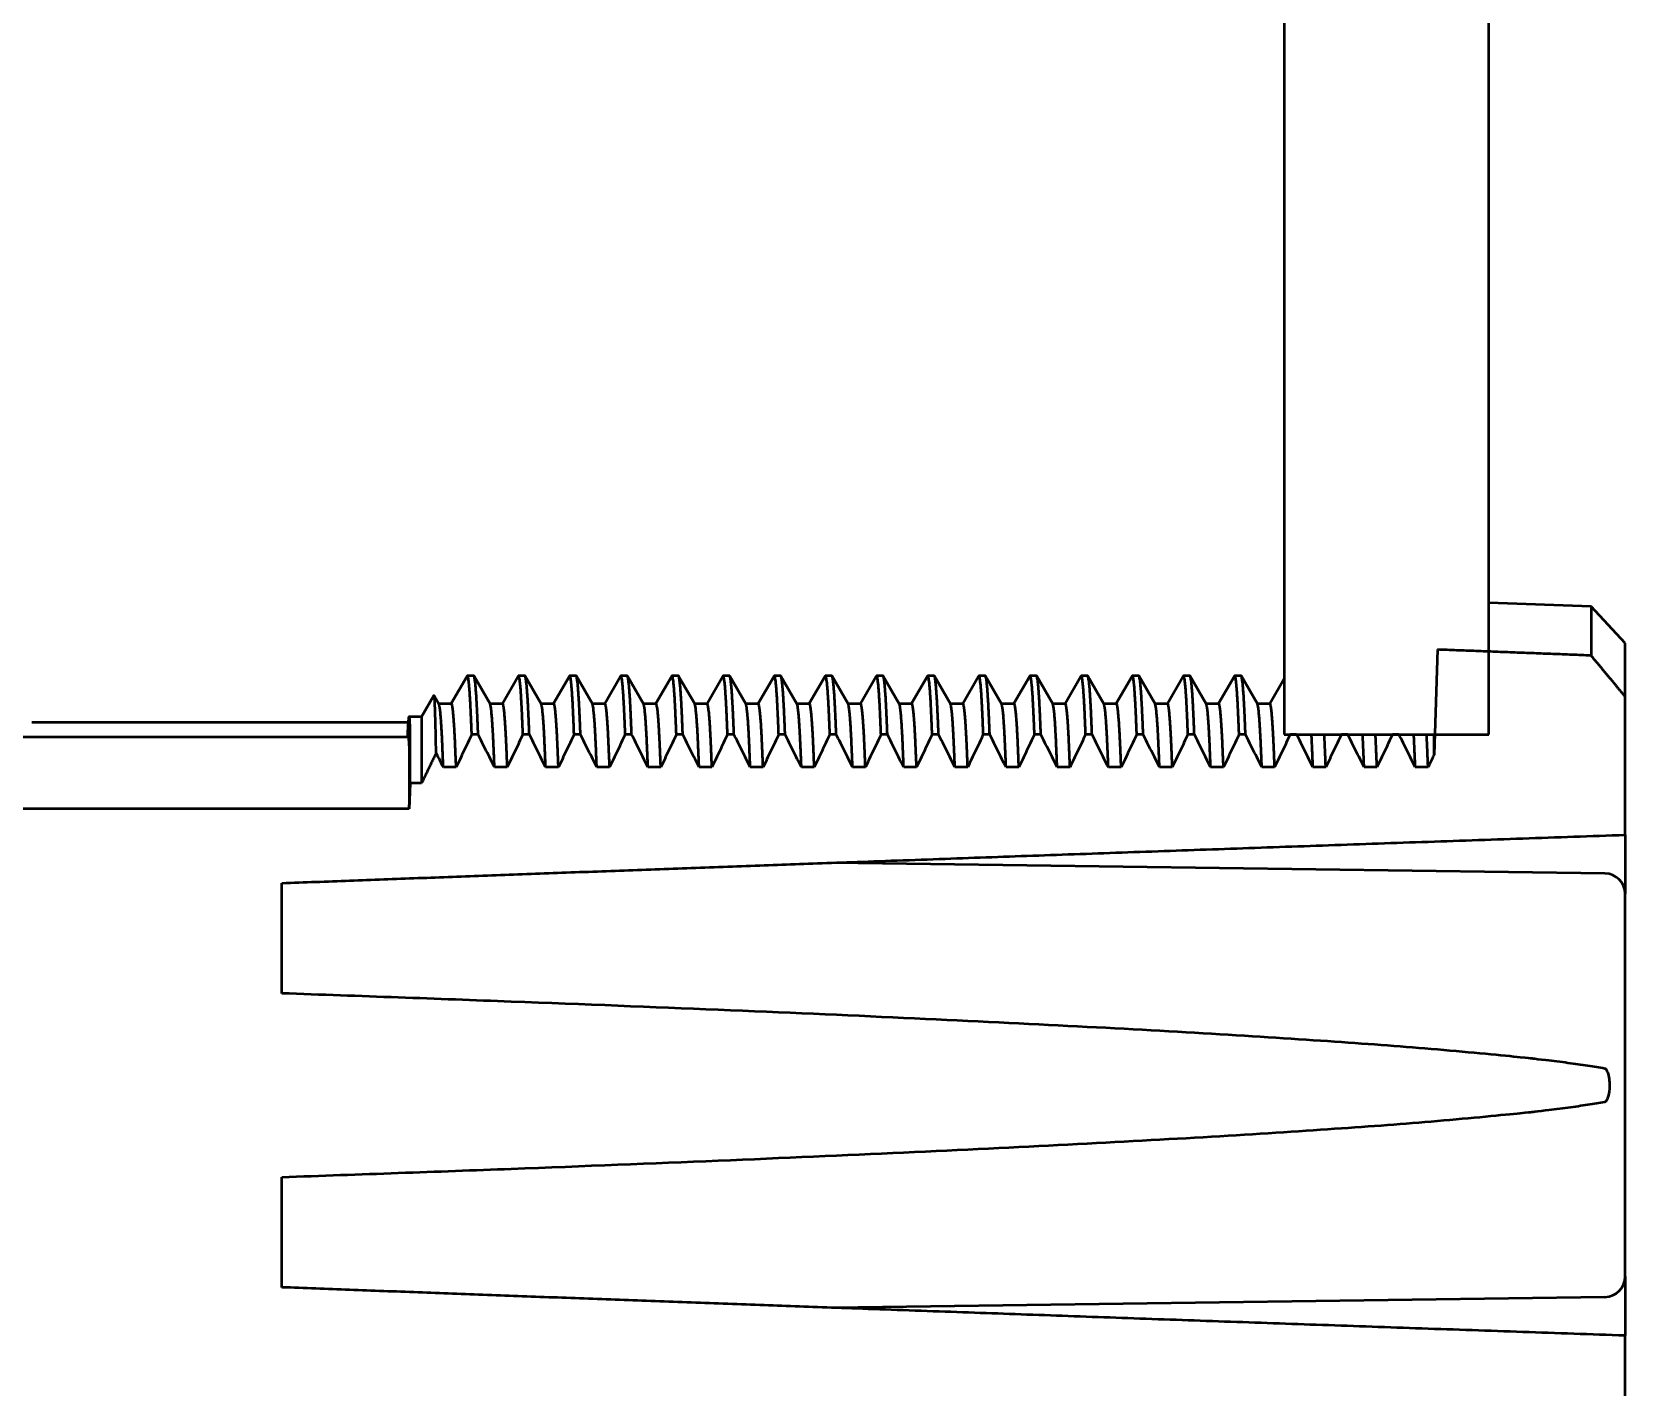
# Model space of a CAD drawing. Header units: millimetres. Extents: x -106 to 841, y -50 to 594.
# Drawn here: x 396.97 to 420.33, y 353.09 to 372.96 of the extents above; entities that cross this region are included whole.
import ezdxf

# ---------------------------------------------------------------- set-up
doc = ezdxf.new("R2010")
doc.units = ezdxf.units.MM
doc.layers.add('Visible (ISO)', color=7, linetype='Continuous', lineweight=50)

msp = doc.modelspace()

# ---------------------------------------------------------------- linework, layer by layer
at = {"layer": 'Visible (ISO)'}
for p, q in [((418.331, 362.659), (418.331, 382.518)), ((415.331, 375.518), (415.331, 362.659)), ((419.831, 364.536), (418.331, 364.588)), ((419.831, 364.536), (419.831, 363.817)), ((420.331, 364), (419.831, 364.536)), ((420.331, 363.214), (420.331, 364)), ((417.579, 363.904), (417.53, 362.365)), ((403.12, 363.112), (403.352, 363.515)), ((403.45, 363.518), (403.356, 363.518)), ((403.454, 363.515), (403.689, 363.108)), ((403.87, 363.112), (404.102, 363.515)), ((404.2, 363.518), (404.106, 363.518)), ((404.204, 363.515), (404.439, 363.108)), ((404.62, 363.112), (404.852, 363.515)), ((404.95, 363.518), (404.856, 363.518)), ((404.954, 363.515), (405.189, 363.108)), ((405.37, 363.112), (405.602, 363.515)), ((405.7, 363.518), (405.606, 363.518)), ((405.704, 363.515), (405.939, 363.108)), ((406.12, 363.112), (406.352, 363.515)), ((406.45, 363.518), (406.356, 363.518)), ((406.454, 363.515), (406.689, 363.108)), ((406.87, 363.112), (407.102, 363.515)), ((407.2, 363.518), (407.106, 363.518)), ((407.204, 363.515), (407.439, 363.108)), ((407.62, 363.112), (407.852, 363.515)), ((407.95, 363.518), (407.856, 363.518)), ((407.954, 363.515), (408.189, 363.108)), ((408.37, 363.112), (408.602, 363.515)), ((408.7, 363.518), (408.606, 363.518)), ((408.704, 363.515), (408.939, 363.108)), ((409.12, 363.112), (409.352, 363.515)), ((409.45, 363.518), (409.356, 363.518)), ((409.454, 363.515), (409.689, 363.108)), ((409.87, 363.112), (410.102, 363.515)), ((410.2, 363.518), (410.106, 363.518)), ((410.204, 363.515), (410.439, 363.108)), ((410.62, 363.112), (410.852, 363.515)), ((410.95, 363.518), (410.856, 363.518)), ((410.954, 363.515), (411.189, 363.108)), ((411.37, 363.112), (411.602, 363.515)), ((411.7, 363.518), (411.606, 363.518)), ((411.704, 363.515), (411.939, 363.108)), ((412.12, 363.112), (412.352, 363.515)), ((412.45, 363.518), (412.356, 363.518)), ((412.454, 363.515), (412.689, 363.108)), ((412.87, 363.112), (413.102, 363.515)), ((413.2, 363.518), (413.106, 363.518)), ((413.204, 363.515), (413.439, 363.108)), ((413.62, 363.112), (413.852, 363.515)), ((413.95, 363.518), (413.856, 363.518)), ((413.954, 363.515), (414.189, 363.108)), ((414.37, 363.112), (414.602, 363.515)), ((414.7, 363.518), (414.606, 363.518)), ((414.704, 363.515), (414.939, 363.108)), ((415.12, 363.112), (415.331, 363.478)), ((402.684, 362.918), (402.865, 363.232)), ((402.868, 363.232), (402.939, 363.108)), ((402.937, 363.112), (403.122, 363.112)), ((403.687, 363.112), (403.872, 363.112)), ((404.437, 363.112), (404.622, 363.112)), ((405.187, 363.112), (405.372, 363.112)), ((405.937, 363.112), (406.122, 363.112)), ((406.687, 363.112), (406.872, 363.112)), ((407.437, 363.112), (407.622, 363.112)), ((408.187, 363.112), (408.372, 363.112)), ((408.937, 363.112), (409.122, 363.112)), ((409.687, 363.112), (409.872, 363.112)), ((410.437, 363.112), (410.622, 363.112)), ((411.187, 363.112), (411.372, 363.112)), ((411.937, 363.112), (412.122, 363.112)), ((412.687, 363.112), (412.872, 363.112)), ((413.437, 363.112), (413.622, 363.112)), ((414.187, 363.112), (414.372, 363.112)), ((414.937, 363.112), (415.122, 363.112)), ((420.331, 361.188), (420.331, 363.214)), ((396.971, 362.839), (402.485, 362.839)), ((402.485, 362.839), (402.479, 362.618)), ((402.684, 362.918), (402.502, 362.918)), ((402.684, 362.918), (402.684, 361.944)), ((402.492, 362.618), (396.528, 362.618)), ((403.515, 362.659), (403.421, 362.659)), ((404.265, 362.659), (404.171, 362.659)), ((405.015, 362.659), (404.921, 362.659)), ((405.765, 362.659), (405.671, 362.659)), ((406.515, 362.659), (406.421, 362.659)), ((407.265, 362.659), (407.171, 362.659)), ((408.015, 362.659), (407.921, 362.659)), ((408.765, 362.659), (408.671, 362.659)), ((409.515, 362.659), (409.421, 362.659)), ((410.265, 362.659), (410.171, 362.659)), ((411.015, 362.659), (410.921, 362.659)), ((411.765, 362.659), (411.671, 362.659)), ((412.515, 362.659), (412.421, 362.659)), ((413.265, 362.659), (413.171, 362.659)), ((414.015, 362.659), (413.921, 362.659)), ((414.765, 362.659), (414.671, 362.659)), ((415.331, 362.659), (418.331, 362.659)), ((415.515, 362.659), (415.421, 362.659)), ((416.265, 362.659), (416.171, 362.659)), ((417.015, 362.659), (416.921, 362.659)), ((403.192, 362.179), (403.004, 362.179)), ((403.942, 362.179), (403.754, 362.179)), ((404.692, 362.179), (404.504, 362.179)), ((405.442, 362.179), (405.254, 362.179)), ((406.192, 362.179), (406.004, 362.179)), ((406.942, 362.179), (406.754, 362.179)), ((407.692, 362.179), (407.504, 362.179)), ((408.442, 362.179), (408.254, 362.179)), ((409.192, 362.179), (409.004, 362.179)), ((409.942, 362.179), (409.754, 362.179)), ((410.692, 362.179), (410.504, 362.179)), ((411.442, 362.179), (411.254, 362.179)), ((412.192, 362.179), (412.004, 362.179)), ((412.942, 362.179), (412.754, 362.179)), ((413.692, 362.179), (413.504, 362.179)), ((414.442, 362.179), (414.254, 362.179)), ((415.192, 362.179), (415.004, 362.179)), ((415.942, 362.179), (415.754, 362.179)), ((416.692, 362.179), (416.504, 362.179)), ((417.442, 362.179), (417.254, 362.179)), ((402.517, 361.944), (402.505, 361.572)), ((402.684, 361.944), (402.517, 361.944)), ((402.505, 361.572), (396.54, 361.572)), ((420.331, 361.188), (420.331, 360.323)), ((420.035, 360.623), (408.734, 360.78)), ((400.638, 358.865), (400.638, 360.481)), ((420.331, 354.714), (420.331, 360.323)), ((400.638, 354.556), (400.638, 356.172)), ((420.331, 354.714), (420.331, 353.849)), ((420.035, 354.414), (408.734, 354.256)), ((420.331, 351.823), (420.331, 353.849))]:
    msp.add_line(p, q, dxfattribs=at)
for centre, start, end in [((420.031, 360.323), 0, 89.2), ((420.031, 354.714), 270.8, 0)]:
    msp.add_arc(centre, 0.3, start, end, dxfattribs=at)
for major_axis, start_param, end_param in [((-0.171, -5.4), 2.5318, 3.314083), ((-0.161, -5.1), 2.490043, 3.142061)]:
    msp.add_ellipse((402.331, 357.518), major_axis=major_axis, ratio=0.014823, start_param=start_param, end_param=end_param, dxfattribs=at)
for points, weights in [([(419.831, 363.817), (418.713, 363.86), (417.579, 363.904)], [1, 1.00002132905, 1.00000419842]), ([(420.331, 363.214), (420.094, 363.503), (419.831, 363.817)], [1, 1.00099962962, 1]), ([(402.899, 362.391), (402.787, 362.16), (402.684, 361.944)], [1.00091219641, 1.00125724667, 1]), ([(400.638, 360.481), (409.435, 360.814), (420.331, 361.188)], [1, 1.00303679018, 1]), ([(420.035, 357.761), (417.075, 358.29), (400.638, 358.865)], [1, 1.0148462897, 1]), ([(400.638, 356.172), (417.075, 356.747), (420.035, 357.276)], [1, 1.0148462897, 1]), ([(420.331, 353.849), (409.435, 354.222), (400.638, 354.556)], [1, 1.00303679018, 1])]:
    msp.add_rational_spline(points, weights, degree=2, dxfattribs=at)
for points, weights, knots in [([(403.421, 362.659), (403.415, 362.818), (403.409, 362.95), (403.382, 363.566), (403.352, 363.515)], [0.982398864881, 0.989844570069, 1, 0.954150418883, 0.963533921796], [0.856547265, 0.856547265, 0.856547265, 0.857142857, 0.857142857, 0.859831827, 0.859831827, 0.859831827]), ([(403.515, 362.659), (403.509, 362.818), (403.503, 362.95), (403.477, 363.518), (403.45, 363.518)], [0.982398864881, 0.989844570069, 1, 0.957524256816, 0.962452025947], [0.820832979, 0.820832979, 0.820832979, 0.821428571, 0.821428571, 0.823919673, 0.823919673, 0.823919673]), ([(404.171, 362.659), (404.165, 362.818), (404.159, 362.95), (404.132, 363.566), (404.102, 363.515)], [0.982398864881, 0.989844570069, 1, 0.954150418883, 0.963533921796], [0.820832979, 0.820832979, 0.820832979, 0.821428571, 0.821428571, 0.824117541, 0.824117541, 0.824117541]), ([(404.265, 362.659), (404.259, 362.818), (404.253, 362.95), (404.227, 363.518), (404.2, 363.518)], [0.982398864881, 0.989844570069, 1, 0.957524256816, 0.962452025947], [0.785118694, 0.785118694, 0.785118694, 0.785714286, 0.785714286, 0.788205388, 0.788205388, 0.788205388]), ([(404.921, 362.659), (404.915, 362.818), (404.909, 362.95), (404.882, 363.566), (404.852, 363.515)], [0.982398864881, 0.989844570069, 1, 0.954150418883, 0.963533921796], [0.785118694, 0.785118694, 0.785118694, 0.785714286, 0.785714286, 0.788403255, 0.788403255, 0.788403255]), ([(405.015, 362.659), (405.009, 362.818), (405.003, 362.95), (404.977, 363.518), (404.95, 363.518)], [0.982398864881, 0.989844570069, 1, 0.957524256816, 0.962452025947], [0.749404408, 0.749404408, 0.749404408, 0.75, 0.75, 0.752491102, 0.752491102, 0.752491102]), ([(405.671, 362.659), (405.665, 362.818), (405.659, 362.95), (405.632, 363.566), (405.602, 363.515)], [0.982398864881, 0.989844570069, 1, 0.954150418883, 0.963533921796], [0.749404408, 0.749404408, 0.749404408, 0.75, 0.75, 0.75268897, 0.75268897, 0.75268897]), ([(405.765, 362.659), (405.759, 362.818), (405.753, 362.95), (405.727, 363.518), (405.7, 363.518)], [0.982398864881, 0.989844570069, 1, 0.957524256816, 0.962452025947], [0.713690122, 0.713690122, 0.713690122, 0.714285714, 0.714285714, 0.716776816, 0.716776816, 0.716776816]), ([(406.421, 362.659), (406.415, 362.818), (406.409, 362.95), (406.382, 363.566), (406.352, 363.515)], [0.982398864881, 0.989844570069, 1, 0.954150418883, 0.963533921796], [0.713690122, 0.713690122, 0.713690122, 0.714285714, 0.714285714, 0.716974684, 0.716974684, 0.716974684]), ([(406.515, 362.659), (406.509, 362.818), (406.503, 362.95), (406.477, 363.518), (406.45, 363.518)], [0.982398864881, 0.989844570069, 1, 0.957524256816, 0.962452025947], [0.677975837, 0.677975837, 0.677975837, 0.678571429, 0.678571429, 0.681062531, 0.681062531, 0.681062531]), ([(407.171, 362.659), (407.165, 362.818), (407.159, 362.95), (407.132, 363.566), (407.102, 363.515)], [0.982398864881, 0.989844570069, 1, 0.954150418883, 0.963533921796], [0.677975837, 0.677975837, 0.677975837, 0.678571429, 0.678571429, 0.681260398, 0.681260398, 0.681260398]), ([(407.265, 362.659), (407.259, 362.818), (407.253, 362.95), (407.227, 363.518), (407.2, 363.518)], [0.982398864881, 0.989844570069, 1, 0.957524256816, 0.962452025947], [0.642261551, 0.642261551, 0.642261551, 0.642857143, 0.642857143, 0.645348245, 0.645348245, 0.645348245]), ([(407.921, 362.659), (407.915, 362.818), (407.909, 362.95), (407.882, 363.566), (407.852, 363.515)], [0.982398864881, 0.989844570069, 1, 0.954150418883, 0.963533921796], [0.642261551, 0.642261551, 0.642261551, 0.642857143, 0.642857143, 0.645546113, 0.645546113, 0.645546113]), ([(408.015, 362.659), (408.009, 362.818), (408.003, 362.95), (407.977, 363.518), (407.95, 363.518)], [0.982398864881, 0.989844570069, 1, 0.957524256816, 0.962452025947], [0.606547265, 0.606547265, 0.606547265, 0.607142857, 0.607142857, 0.609633959, 0.609633959, 0.609633959]), ([(408.671, 362.659), (408.665, 362.818), (408.659, 362.95), (408.632, 363.566), (408.602, 363.515)], [0.982398864881, 0.989844570069, 1, 0.954150418882, 0.963533921796], [0.606547265, 0.606547265, 0.606547265, 0.607142857, 0.607142857, 0.609831827, 0.609831827, 0.609831827]), ([(408.765, 362.659), (408.759, 362.818), (408.753, 362.95), (408.727, 363.518), (408.7, 363.518)], [0.982398864881, 0.989844570069, 1, 0.957524256816, 0.962452025947], [0.570832979, 0.570832979, 0.570832979, 0.571428571, 0.571428571, 0.573919673, 0.573919673, 0.573919673]), ([(409.421, 362.659), (409.415, 362.818), (409.409, 362.95), (409.382, 363.566), (409.352, 363.515)], [0.982398864881, 0.989844570069, 1, 0.954150418883, 0.963533921796], [0.570832979, 0.570832979, 0.570832979, 0.571428571, 0.571428571, 0.574117541, 0.574117541, 0.574117541]), ([(409.515, 362.659), (409.509, 362.818), (409.503, 362.95), (409.477, 363.518), (409.45, 363.518)], [0.982398864881, 0.989844570069, 1, 0.957524256816, 0.962452025947], [0.535118694, 0.535118694, 0.535118694, 0.535714286, 0.535714286, 0.538205388, 0.538205388, 0.538205388]), ([(410.171, 362.659), (410.165, 362.818), (410.159, 362.95), (410.132, 363.566), (410.102, 363.515)], [0.982398864881, 0.989844570069, 1, 0.954150418883, 0.963533921796], [0.535118694, 0.535118694, 0.535118694, 0.535714286, 0.535714286, 0.538403255, 0.538403255, 0.538403255]), ([(410.265, 362.659), (410.259, 362.818), (410.253, 362.95), (410.227, 363.518), (410.2, 363.518)], [0.982398864881, 0.989844570069, 1, 0.957524256816, 0.962452025947], [0.499404408, 0.499404408, 0.499404408, 0.5, 0.5, 0.502491102, 0.502491102, 0.502491102]), ([(410.921, 362.659), (410.915, 362.818), (410.909, 362.95), (410.882, 363.566), (410.852, 363.515)], [0.982398864881, 0.989844570069, 1, 0.954150418883, 0.963533921796], [0.499404408, 0.499404408, 0.499404408, 0.5, 0.5, 0.50268897, 0.50268897, 0.50268897]), ([(411.015, 362.659), (411.009, 362.818), (411.003, 362.95), (410.977, 363.518), (410.95, 363.518)], [0.982398864881, 0.989844570069, 1, 0.957524256816, 0.962452025947], [0.463690122, 0.463690122, 0.463690122, 0.464285714, 0.464285714, 0.466776816, 0.466776816, 0.466776816]), ([(411.671, 362.659), (411.665, 362.818), (411.659, 362.95), (411.632, 363.566), (411.602, 363.515)], [0.982398864881, 0.989844570069, 1, 0.954150418883, 0.963533921796], [0.463690122, 0.463690122, 0.463690122, 0.464285714, 0.464285714, 0.466974684, 0.466974684, 0.466974684]), ([(411.765, 362.659), (411.759, 362.818), (411.753, 362.95), (411.727, 363.518), (411.7, 363.518)], [0.982398864881, 0.989844570069, 1, 0.957524256816, 0.962452025947], [0.427975837, 0.427975837, 0.427975837, 0.428571429, 0.428571429, 0.431062531, 0.431062531, 0.431062531]), ([(412.421, 362.659), (412.415, 362.818), (412.409, 362.95), (412.382, 363.566), (412.352, 363.515)], [0.982398864881, 0.989844570069, 1, 0.954150418883, 0.963533921796], [0.427975837, 0.427975837, 0.427975837, 0.428571429, 0.428571429, 0.431260398, 0.431260398, 0.431260398]), ([(412.515, 362.659), (412.509, 362.818), (412.503, 362.95), (412.477, 363.518), (412.45, 363.518)], [0.982398864881, 0.989844570069, 1, 0.957524256816, 0.962452025947], [0.392261551, 0.392261551, 0.392261551, 0.392857143, 0.392857143, 0.395348245, 0.395348245, 0.395348245]), ([(413.171, 362.659), (413.165, 362.818), (413.159, 362.95), (413.132, 363.566), (413.102, 363.515)], [0.982398864881, 0.989844570069, 1, 0.954150418883, 0.963533921796], [0.392261551, 0.392261551, 0.392261551, 0.392857143, 0.392857143, 0.395546113, 0.395546113, 0.395546113]), ([(413.265, 362.659), (413.259, 362.818), (413.253, 362.95), (413.227, 363.518), (413.2, 363.518)], [0.982398864881, 0.989844570069, 1, 0.957524256816, 0.962452025947], [0.356547265, 0.356547265, 0.356547265, 0.357142857, 0.357142857, 0.359633959, 0.359633959, 0.359633959]), ([(413.921, 362.659), (413.915, 362.818), (413.909, 362.95), (413.882, 363.566), (413.852, 363.515)], [0.982398864881, 0.989844570069, 1, 0.954150418883, 0.963533921796], [0.356547265, 0.356547265, 0.356547265, 0.357142857, 0.357142857, 0.359831827, 0.359831827, 0.359831827]), ([(414.015, 362.659), (414.009, 362.818), (414.003, 362.95), (413.977, 363.518), (413.95, 363.518)], [0.982398864881, 0.989844570069, 1, 0.957524256816, 0.962452025947], [0.320832979, 0.320832979, 0.320832979, 0.321428571, 0.321428571, 0.323919673, 0.323919673, 0.323919673]), ([(414.671, 362.659), (414.665, 362.818), (414.659, 362.95), (414.632, 363.566), (414.602, 363.515)], [0.982398864881, 0.989844570069, 1, 0.954150418883, 0.963533921796], [0.320832979, 0.320832979, 0.320832979, 0.321428571, 0.321428571, 0.324117541, 0.324117541, 0.324117541]), ([(414.765, 362.659), (414.759, 362.818), (414.753, 362.95), (414.727, 363.518), (414.7, 363.518)], [0.982398864881, 0.989844570069, 1, 0.957524256816, 0.962452025947], [0.285118694, 0.285118694, 0.285118694, 0.285714286, 0.285714286, 0.288205388, 0.288205388, 0.288205388]), ([(403.004, 362.179), (402.995, 362.407), (402.987, 362.582), (402.964, 363.065), (402.939, 363.108)], [0.976561457318, 0.985530124023, 1, 0.961151577859, 0.961956088829], [0.856294233, 0.856294233, 0.856294233, 0.857142857, 0.857142857, 0.859421225, 0.859421225, 0.859421225]), ([(403.192, 362.179), (403.183, 362.407), (403.175, 362.582), (403.149, 363.112), (403.122, 363.112)], [0.976561457318, 0.985530124023, 1, 0.957524256817, 0.962452025947], [0.856294233, 0.856294233, 0.856294233, 0.857142857, 0.857142857, 0.859633959, 0.859633959, 0.859633959]), ([(403.754, 362.179), (403.745, 362.407), (403.737, 362.582), (403.714, 363.065), (403.689, 363.108)], [0.976561457318, 0.985530124023, 1, 0.961151577859, 0.961956088829], [0.820579947, 0.820579947, 0.820579947, 0.821428571, 0.821428571, 0.82370694, 0.82370694, 0.82370694]), ([(403.942, 362.179), (403.933, 362.407), (403.925, 362.582), (403.899, 363.112), (403.872, 363.112)], [0.976561457318, 0.985530124023, 1, 0.957524256817, 0.962452025947], [0.820579947, 0.820579947, 0.820579947, 0.821428571, 0.821428571, 0.823919673, 0.823919673, 0.823919673]), ([(404.504, 362.179), (404.495, 362.407), (404.487, 362.582), (404.464, 363.065), (404.439, 363.108)], [0.976561457318, 0.985530124023, 1, 0.961151577859, 0.961956088829], [0.784865662, 0.784865662, 0.784865662, 0.785714286, 0.785714286, 0.787992654, 0.787992654, 0.787992654]), ([(404.692, 362.179), (404.683, 362.407), (404.675, 362.582), (404.649, 363.112), (404.622, 363.112)], [0.976561457318, 0.985530124023, 1, 0.957524256817, 0.962452025947], [0.784865662, 0.784865662, 0.784865662, 0.785714286, 0.785714286, 0.788205388, 0.788205388, 0.788205388]), ([(405.254, 362.179), (405.245, 362.407), (405.237, 362.582), (405.214, 363.065), (405.189, 363.108)], [0.976561457318, 0.985530124023, 1, 0.961151577859, 0.961956088829], [0.749151376, 0.749151376, 0.749151376, 0.75, 0.75, 0.752278368, 0.752278368, 0.752278368]), ([(405.442, 362.179), (405.433, 362.407), (405.425, 362.582), (405.399, 363.112), (405.372, 363.112)], [0.976561457318, 0.985530124023, 1, 0.957524256817, 0.962452025947], [0.749151376, 0.749151376, 0.749151376, 0.75, 0.75, 0.752491102, 0.752491102, 0.752491102]), ([(406.004, 362.179), (405.995, 362.407), (405.987, 362.582), (405.964, 363.065), (405.939, 363.108)], [0.976561457318, 0.985530124023, 1, 0.961151577859, 0.961956088829], [0.71343709, 0.71343709, 0.71343709, 0.714285714, 0.714285714, 0.716564083, 0.716564083, 0.716564083]), ([(406.192, 362.179), (406.183, 362.407), (406.175, 362.582), (406.149, 363.112), (406.122, 363.112)], [0.976561457318, 0.985530124023, 1, 0.957524256817, 0.962452025947], [0.71343709, 0.71343709, 0.71343709, 0.714285714, 0.714285714, 0.716776816, 0.716776816, 0.716776816]), ([(406.754, 362.179), (406.745, 362.407), (406.737, 362.582), (406.714, 363.065), (406.689, 363.108)], [0.976561457318, 0.985530124023, 1, 0.961151577859, 0.961956088829], [0.677722805, 0.677722805, 0.677722805, 0.678571429, 0.678571429, 0.680849797, 0.680849797, 0.680849797]), ([(406.942, 362.179), (406.933, 362.407), (406.925, 362.582), (406.899, 363.112), (406.872, 363.112)], [0.976561457318, 0.985530124023, 1, 0.957524256817, 0.962452025947], [0.677722805, 0.677722805, 0.677722805, 0.678571429, 0.678571429, 0.681062531, 0.681062531, 0.681062531]), ([(407.504, 362.179), (407.495, 362.407), (407.487, 362.582), (407.464, 363.065), (407.439, 363.108)], [0.976561457318, 0.985530124023, 1, 0.961151577859, 0.961956088829], [0.642008519, 0.642008519, 0.642008519, 0.642857143, 0.642857143, 0.645135511, 0.645135511, 0.645135511]), ([(407.692, 362.179), (407.683, 362.407), (407.675, 362.582), (407.649, 363.112), (407.622, 363.112)], [0.976561457318, 0.985530124023, 1, 0.957524256817, 0.962452025947], [0.642008519, 0.642008519, 0.642008519, 0.642857143, 0.642857143, 0.645348245, 0.645348245, 0.645348245]), ([(408.254, 362.179), (408.245, 362.407), (408.237, 362.582), (408.214, 363.065), (408.189, 363.108)], [0.976561457318, 0.985530124023, 1, 0.961151577859, 0.961956088829], [0.606294233, 0.606294233, 0.606294233, 0.607142857, 0.607142857, 0.609421225, 0.609421225, 0.609421225]), ([(408.442, 362.179), (408.433, 362.407), (408.425, 362.582), (408.399, 363.112), (408.372, 363.112)], [0.976561457318, 0.985530124023, 1, 0.957524256817, 0.962452025947], [0.606294233, 0.606294233, 0.606294233, 0.607142857, 0.607142857, 0.609633959, 0.609633959, 0.609633959]), ([(409.004, 362.179), (408.995, 362.407), (408.987, 362.582), (408.964, 363.065), (408.939, 363.108)], [0.976561457318, 0.985530124023, 1, 0.961151577859, 0.961956088829], [0.570579947, 0.570579947, 0.570579947, 0.571428571, 0.571428571, 0.57370694, 0.57370694, 0.57370694]), ([(409.192, 362.179), (409.183, 362.407), (409.175, 362.582), (409.149, 363.112), (409.122, 363.112)], [0.976561457318, 0.985530124023, 1, 0.957524256817, 0.962452025947], [0.570579947, 0.570579947, 0.570579947, 0.571428571, 0.571428571, 0.573919673, 0.573919673, 0.573919673]), ([(409.754, 362.179), (409.745, 362.407), (409.737, 362.582), (409.714, 363.065), (409.689, 363.108)], [0.976561457318, 0.985530124023, 1, 0.961151577859, 0.961956088829], [0.534865662, 0.534865662, 0.534865662, 0.535714286, 0.535714286, 0.537992654, 0.537992654, 0.537992654]), ([(409.942, 362.179), (409.933, 362.407), (409.925, 362.582), (409.899, 363.112), (409.872, 363.112)], [0.976561457318, 0.985530124023, 1, 0.957524256817, 0.962452025947], [0.534865662, 0.534865662, 0.534865662, 0.535714286, 0.535714286, 0.538205388, 0.538205388, 0.538205388]), ([(410.504, 362.179), (410.495, 362.407), (410.487, 362.582), (410.464, 363.065), (410.439, 363.108)], [0.976561457318, 0.985530124023, 1, 0.961151577859, 0.961956088829], [0.499151376, 0.499151376, 0.499151376, 0.5, 0.5, 0.502278368, 0.502278368, 0.502278368]), ([(410.692, 362.179), (410.683, 362.407), (410.675, 362.582), (410.649, 363.112), (410.622, 363.112)], [0.976561457318, 0.985530124023, 1, 0.957524256817, 0.962452025947], [0.499151376, 0.499151376, 0.499151376, 0.5, 0.5, 0.502491102, 0.502491102, 0.502491102]), ([(411.254, 362.179), (411.245, 362.407), (411.237, 362.582), (411.214, 363.065), (411.189, 363.108)], [0.976561457318, 0.985530124023, 1, 0.961151577859, 0.961956088829], [0.46343709, 0.46343709, 0.46343709, 0.464285714, 0.464285714, 0.466564083, 0.466564083, 0.466564083]), ([(411.442, 362.179), (411.433, 362.407), (411.425, 362.582), (411.399, 363.112), (411.372, 363.112)], [0.976561457318, 0.985530124023, 1, 0.957524256817, 0.962452025947], [0.46343709, 0.46343709, 0.46343709, 0.464285714, 0.464285714, 0.466776816, 0.466776816, 0.466776816]), ([(412.004, 362.179), (411.995, 362.407), (411.987, 362.582), (411.964, 363.065), (411.939, 363.108)], [0.976561457318, 0.985530124023, 1, 0.961151577859, 0.961956088829], [0.427722805, 0.427722805, 0.427722805, 0.428571429, 0.428571429, 0.430849797, 0.430849797, 0.430849797]), ([(412.192, 362.179), (412.183, 362.407), (412.175, 362.582), (412.149, 363.112), (412.122, 363.112)], [0.976561457318, 0.985530124023, 1, 0.957524256817, 0.962452025947], [0.427722805, 0.427722805, 0.427722805, 0.428571429, 0.428571429, 0.431062531, 0.431062531, 0.431062531]), ([(412.754, 362.179), (412.745, 362.407), (412.737, 362.582), (412.714, 363.065), (412.689, 363.108)], [0.976561457318, 0.985530124023, 1, 0.961151577859, 0.961956088829], [0.392008519, 0.392008519, 0.392008519, 0.392857143, 0.392857143, 0.395135511, 0.395135511, 0.395135511]), ([(412.942, 362.179), (412.933, 362.407), (412.925, 362.582), (412.899, 363.112), (412.872, 363.112)], [0.976561457318, 0.985530124023, 1, 0.957524256817, 0.962452025947], [0.392008519, 0.392008519, 0.392008519, 0.392857143, 0.392857143, 0.395348245, 0.395348245, 0.395348245]), ([(413.504, 362.179), (413.495, 362.407), (413.487, 362.582), (413.464, 363.065), (413.439, 363.108)], [0.976561457318, 0.985530124023, 1, 0.961151577859, 0.961956088829], [0.356294233, 0.356294233, 0.356294233, 0.357142857, 0.357142857, 0.359421225, 0.359421225, 0.359421225]), ([(413.692, 362.179), (413.683, 362.407), (413.675, 362.582), (413.649, 363.112), (413.622, 363.112)], [0.976561457318, 0.985530124023, 1, 0.957524256817, 0.962452025947], [0.356294233, 0.356294233, 0.356294233, 0.357142857, 0.357142857, 0.359633959, 0.359633959, 0.359633959]), ([(414.254, 362.179), (414.245, 362.407), (414.237, 362.582), (414.214, 363.065), (414.189, 363.108)], [0.976561457318, 0.985530124023, 1, 0.961151577859, 0.961956088829], [0.320579947, 0.320579947, 0.320579947, 0.321428571, 0.321428571, 0.32370694, 0.32370694, 0.32370694]), ([(414.442, 362.179), (414.433, 362.407), (414.425, 362.582), (414.399, 363.112), (414.372, 363.112)], [0.976561457318, 0.985530124023, 1, 0.957524256817, 0.962452025947], [0.320579947, 0.320579947, 0.320579947, 0.321428571, 0.321428571, 0.323919673, 0.323919673, 0.323919673]), ([(415.004, 362.179), (414.995, 362.407), (414.987, 362.582), (414.964, 363.065), (414.939, 363.108)], [0.976561457318, 0.985530124023, 1, 0.961151577859, 0.961956088829], [0.284865662, 0.284865662, 0.284865662, 0.285714286, 0.285714286, 0.287992654, 0.287992654, 0.287992654]), ([(415.192, 362.179), (415.183, 362.407), (415.175, 362.582), (415.149, 363.112), (415.122, 363.112)], [0.976561457318, 0.985530124023, 1, 0.957524256817, 0.962452025947], [0.284865662, 0.284865662, 0.284865662, 0.285714286, 0.285714286, 0.288205388, 0.288205388, 0.288205388]), ([(415.754, 362.179), (415.745, 362.407), (415.737, 362.582), (415.735, 362.622), (415.733, 362.659)], [0.976561457318, 0.985530124023, 1, 0.996696693937, 0.993680086874], [0.249151376, 0.249151376, 0.249151376, 0.25, 0.25, 0.250193731, 0.250193731, 0.250193731]), ([(415.942, 362.179), (415.933, 362.407), (415.925, 362.582), (415.923, 362.622), (415.921, 362.659)], [0.976561457318, 0.985530124023, 1, 0.996696693937, 0.993680086874], [0.249151376, 0.249151376, 0.249151376, 0.25, 0.25, 0.250193731, 0.250193731, 0.250193731]), ([(416.504, 362.179), (416.495, 362.407), (416.487, 362.582), (416.485, 362.622), (416.483, 362.659)], [0.976561457318, 0.985530124023, 1, 0.996696693937, 0.993680086874], [0.21343709, 0.21343709, 0.21343709, 0.214285714, 0.214285714, 0.214479445, 0.214479445, 0.214479445]), ([(416.692, 362.179), (416.683, 362.407), (416.675, 362.582), (416.673, 362.622), (416.671, 362.659)], [0.976561457318, 0.985530124023, 1, 0.996696693937, 0.993680086874], [0.21343709, 0.21343709, 0.21343709, 0.214285714, 0.214285714, 0.214479445, 0.214479445, 0.214479445]), ([(417.254, 362.179), (417.245, 362.407), (417.237, 362.582), (417.235, 362.622), (417.233, 362.659)], [0.976561457318, 0.985530124023, 1, 0.996696693937, 0.993680086874], [0.177722805, 0.177722805, 0.177722805, 0.178571429, 0.178571429, 0.17876516, 0.17876516, 0.17876516]), ([(417.442, 362.179), (417.433, 362.407), (417.425, 362.582), (417.423, 362.622), (417.421, 362.659)], [0.976561457318, 0.985530124023, 1, 0.996696693937, 0.993680086874], [0.177722805, 0.177722805, 0.177722805, 0.178571429, 0.178571429, 0.17876516, 0.17876516, 0.17876516])]:
    msp.add_rational_spline(points, weights, degree=2, knots=knots, dxfattribs=at)
for points, knots in [([(402.899, 362.391), (402.895, 362.579), (402.892, 362.739), (402.881, 363.118), (402.873, 363.242), (402.866, 363.232), (402.866, 363.232), (402.865, 363.232)], [-0.8269277, -0.8269277, -0.8269277, -0.8269277, -0.7184862, -0.7184862, -0.5054542, -0.5054542, -0.5025072, -0.5025072, -0.5025072, -0.5025072]), ([(403.421, 362.659), (403.382, 362.579), (403.344, 362.5), (403.268, 362.34), (403.23, 362.259), (403.192, 362.179)], [-0.05319469, -0.05319469, -0.05319469, -0.05319469, -0.02673497, -0.02673497, 0, 0, 0, 0]), ([(403.754, 362.179), (403.714, 362.259), (403.674, 362.34), (403.595, 362.5), (403.555, 362.579), (403.515, 362.659)], [-0.05365018, -0.05365018, -0.05365018, -0.05365018, -0.02666383, -0.02666383, 0, 0, 0, 0]), ([(404.171, 362.659), (404.132, 362.579), (404.094, 362.5), (404.018, 362.34), (403.98, 362.259), (403.942, 362.179)], [-0.05319469, -0.05319469, -0.05319469, -0.05319469, -0.02673497, -0.02673497, 0, 0, 0, 0]), ([(404.504, 362.179), (404.464, 362.259), (404.424, 362.34), (404.345, 362.5), (404.305, 362.579), (404.265, 362.659)], [-0.05365018, -0.05365018, -0.05365018, -0.05365018, -0.02666383, -0.02666383, 0, 0, 0, 0]), ([(404.921, 362.659), (404.882, 362.579), (404.844, 362.5), (404.768, 362.34), (404.73, 362.259), (404.692, 362.179)], [-0.05319469, -0.05319469, -0.05319469, -0.05319469, -0.02673497, -0.02673497, 0, 0, 0, 0]), ([(405.254, 362.179), (405.214, 362.259), (405.174, 362.34), (405.095, 362.5), (405.055, 362.579), (405.015, 362.659)], [-0.05365018, -0.05365018, -0.05365018, -0.05365018, -0.02666383, -0.02666383, 0, 0, 0, 0]), ([(405.671, 362.659), (405.632, 362.579), (405.594, 362.5), (405.518, 362.34), (405.48, 362.259), (405.442, 362.179)], [-0.05319469, -0.05319469, -0.05319469, -0.05319469, -0.02673497, -0.02673497, 0, 0, 0, 0]), ([(406.004, 362.179), (405.964, 362.259), (405.924, 362.34), (405.845, 362.5), (405.805, 362.579), (405.765, 362.659)], [-0.05365018, -0.05365018, -0.05365018, -0.05365018, -0.02666383, -0.02666383, 0, 0, 0, 0]), ([(406.421, 362.659), (406.382, 362.579), (406.344, 362.5), (406.268, 362.34), (406.23, 362.259), (406.192, 362.179)], [-0.05319469, -0.05319469, -0.05319469, -0.05319469, -0.02673497, -0.02673497, 0, 0, 0, 0]), ([(406.754, 362.179), (406.714, 362.259), (406.674, 362.34), (406.595, 362.5), (406.555, 362.579), (406.515, 362.659)], [-0.05365018, -0.05365018, -0.05365018, -0.05365018, -0.02666383, -0.02666383, 0, 0, 0, 0]), ([(407.171, 362.659), (407.132, 362.579), (407.094, 362.5), (407.018, 362.34), (406.98, 362.259), (406.942, 362.179)], [-0.05319469, -0.05319469, -0.05319469, -0.05319469, -0.02673497, -0.02673497, 0, 0, 0, 0]), ([(407.504, 362.179), (407.464, 362.259), (407.424, 362.34), (407.345, 362.5), (407.305, 362.579), (407.265, 362.659)], [-0.05365018, -0.05365018, -0.05365018, -0.05365018, -0.02666383, -0.02666383, 0, 0, 0, 0]), ([(407.921, 362.659), (407.882, 362.579), (407.844, 362.5), (407.768, 362.34), (407.73, 362.259), (407.692, 362.179)], [-0.05319469, -0.05319469, -0.05319469, -0.05319469, -0.02673497, -0.02673497, 0, 0, 0, 0]), ([(408.254, 362.179), (408.214, 362.259), (408.174, 362.34), (408.095, 362.5), (408.055, 362.579), (408.015, 362.659)], [-0.05365018, -0.05365018, -0.05365018, -0.05365018, -0.02666383, -0.02666383, 0, 0, 0, 0]), ([(408.671, 362.659), (408.632, 362.579), (408.594, 362.5), (408.518, 362.34), (408.48, 362.259), (408.442, 362.179)], [-0.05319469, -0.05319469, -0.05319469, -0.05319469, -0.02673497, -0.02673497, 0, 0, 0, 0]), ([(409.004, 362.179), (408.964, 362.259), (408.924, 362.34), (408.845, 362.5), (408.805, 362.579), (408.765, 362.659)], [-0.05365018, -0.05365018, -0.05365018, -0.05365018, -0.02666383, -0.02666383, 0, 0, 0, 0]), ([(409.421, 362.659), (409.382, 362.579), (409.344, 362.5), (409.268, 362.34), (409.23, 362.259), (409.192, 362.179)], [-0.05319469, -0.05319469, -0.05319469, -0.05319469, -0.02673497, -0.02673497, 0, 0, 0, 0]), ([(409.754, 362.179), (409.714, 362.259), (409.674, 362.34), (409.595, 362.5), (409.555, 362.579), (409.515, 362.659)], [-0.05365018, -0.05365018, -0.05365018, -0.05365018, -0.02666383, -0.02666383, 0, 0, 0, 0]), ([(410.171, 362.659), (410.132, 362.579), (410.094, 362.5), (410.018, 362.34), (409.98, 362.259), (409.942, 362.179)], [-0.05319469, -0.05319469, -0.05319469, -0.05319469, -0.02673497, -0.02673497, 0, 0, 0, 0]), ([(410.504, 362.179), (410.464, 362.259), (410.424, 362.34), (410.345, 362.5), (410.305, 362.579), (410.265, 362.659)], [-0.05365018, -0.05365018, -0.05365018, -0.05365018, -0.02666383, -0.02666383, 0, 0, 0, 0]), ([(410.921, 362.659), (410.882, 362.579), (410.844, 362.5), (410.768, 362.34), (410.73, 362.259), (410.692, 362.179)], [-0.05319469, -0.05319469, -0.05319469, -0.05319469, -0.02673497, -0.02673497, 0, 0, 0, 0]), ([(411.254, 362.179), (411.214, 362.259), (411.174, 362.34), (411.095, 362.5), (411.055, 362.579), (411.015, 362.659)], [-0.05365018, -0.05365018, -0.05365018, -0.05365018, -0.02666383, -0.02666383, 0, 0, 0, 0]), ([(411.671, 362.659), (411.632, 362.579), (411.594, 362.5), (411.518, 362.34), (411.48, 362.259), (411.442, 362.179)], [-0.05319469, -0.05319469, -0.05319469, -0.05319469, -0.02673497, -0.02673497, 0, 0, 0, 0]), ([(412.004, 362.179), (411.964, 362.259), (411.924, 362.34), (411.845, 362.5), (411.805, 362.579), (411.765, 362.659)], [-0.05365018, -0.05365018, -0.05365018, -0.05365018, -0.02666383, -0.02666383, 0, 0, 0, 0]), ([(412.421, 362.659), (412.382, 362.579), (412.344, 362.5), (412.268, 362.34), (412.23, 362.259), (412.192, 362.179)], [-0.05319469, -0.05319469, -0.05319469, -0.05319469, -0.02673497, -0.02673497, 0, 0, 0, 0]), ([(412.754, 362.179), (412.714, 362.259), (412.674, 362.34), (412.595, 362.5), (412.555, 362.579), (412.515, 362.659)], [-0.05365018, -0.05365018, -0.05365018, -0.05365018, -0.02666383, -0.02666383, 0, 0, 0, 0]), ([(413.171, 362.659), (413.132, 362.579), (413.094, 362.5), (413.018, 362.34), (412.98, 362.259), (412.942, 362.179)], [-0.05319469, -0.05319469, -0.05319469, -0.05319469, -0.02673497, -0.02673497, 0, 0, 0, 0]), ([(413.504, 362.179), (413.464, 362.259), (413.424, 362.34), (413.345, 362.5), (413.305, 362.579), (413.265, 362.659)], [-0.05365018, -0.05365018, -0.05365018, -0.05365018, -0.02666383, -0.02666383, 0, 0, 0, 0]), ([(413.921, 362.659), (413.882, 362.579), (413.844, 362.5), (413.768, 362.34), (413.73, 362.259), (413.692, 362.179)], [-0.05319469, -0.05319469, -0.05319469, -0.05319469, -0.02673497, -0.02673497, 0, 0, 0, 0]), ([(414.254, 362.179), (414.214, 362.259), (414.174, 362.34), (414.095, 362.5), (414.055, 362.579), (414.015, 362.659)], [-0.05365018, -0.05365018, -0.05365018, -0.05365018, -0.02666383, -0.02666383, 0, 0, 0, 0]), ([(414.671, 362.659), (414.632, 362.579), (414.594, 362.5), (414.518, 362.34), (414.48, 362.259), (414.442, 362.179)], [-0.05319469, -0.05319469, -0.05319469, -0.05319469, -0.02673497, -0.02673497, 0, 0, 0, 0]), ([(415.004, 362.179), (414.964, 362.259), (414.924, 362.34), (414.845, 362.5), (414.805, 362.579), (414.765, 362.659)], [-0.05365018, -0.05365018, -0.05365018, -0.05365018, -0.02666383, -0.02666383, 0, 0, 0, 0]), ([(415.421, 362.659), (415.382, 362.579), (415.344, 362.5), (415.268, 362.34), (415.23, 362.259), (415.192, 362.179)], [-0.05319469, -0.05319469, -0.05319469, -0.05319469, -0.02673497, -0.02673497, 0, 0, 0, 0]), ([(415.754, 362.179), (415.714, 362.259), (415.674, 362.34), (415.595, 362.5), (415.555, 362.579), (415.515, 362.659)], [-0.05365018, -0.05365018, -0.05365018, -0.05365018, -0.02666383, -0.02666383, 0, 0, 0, 0]), ([(416.171, 362.659), (416.132, 362.579), (416.094, 362.5), (416.018, 362.34), (415.98, 362.259), (415.942, 362.179)], [-0.05319469, -0.05319469, -0.05319469, -0.05319469, -0.02673497, -0.02673497, 0, 0, 0, 0]), ([(416.504, 362.179), (416.464, 362.259), (416.424, 362.34), (416.345, 362.5), (416.305, 362.579), (416.265, 362.659)], [-0.05365018, -0.05365018, -0.05365018, -0.05365018, -0.02666383, -0.02666383, 0, 0, 0, 0]), ([(416.921, 362.659), (416.882, 362.579), (416.844, 362.5), (416.768, 362.34), (416.73, 362.259), (416.692, 362.179)], [-0.05319469, -0.05319469, -0.05319469, -0.05319469, -0.02673497, -0.02673497, 0, 0, 0, 0]), ([(417.254, 362.179), (417.214, 362.259), (417.174, 362.34), (417.095, 362.5), (417.055, 362.579), (417.015, 362.659)], [-0.05365018, -0.05365018, -0.05365018, -0.05365018, -0.02666371, -0.02666371, 0, 0, 0, 0]), ([(403.004, 362.179), (402.976, 362.236), (402.948, 362.293), (402.913, 362.363), (402.906, 362.377), (402.899, 362.391)], [-0.03797011, -0.03797011, -0.03797011, -0.03797011, -0.01890203, -0.01890203, -0.01430961, -0.01430961, -0.01430961, -0.01430961]), ([(417.53, 362.365), (417.524, 362.354), (417.519, 362.342), (417.489, 362.28), (417.465, 362.229), (417.442, 362.179)], [-0.02066058, -0.02066058, -0.02066058, -0.02066058, -0.01680396, -0.01680396, 0, 0, 0, 0]), ([(420.035, 357.276), (420.038, 357.276), (420.041, 357.278), (420.049, 357.282), (420.055, 357.287), (420.067, 357.303), (420.073, 357.317), (420.1, 357.386), (420.106, 357.458), (420.106, 357.518), (420.106, 357.579), (420.1, 357.651), (420.073, 357.72), (420.067, 357.734), (420.055, 357.749), (420.049, 357.755), (420.041, 357.759), (420.038, 357.76), (420.035, 357.761)], [-0.02484242, -0.02484242, -0.02484242, -0.02484242, -0.02400594, -0.02400594, -0.02204793, -0.02204793, -0.01813588, -0.01813588, 0, 0, 0, 0.01813588, 0.01813588, 0.02204793, 0.02204793, 0.02400594, 0.02400594, 0.02484242, 0.02484242, 0.02484242, 0.02484242])]:
    msp.add_open_spline(points, degree=3, knots=knots, dxfattribs=at)
msp.add_open_spline([(417.53, 362.365), (417.531, 362.471), (417.532, 362.569), (417.532, 362.659)], degree=3, dxfattribs=at)

doc.saveas('drawing.dxf')
